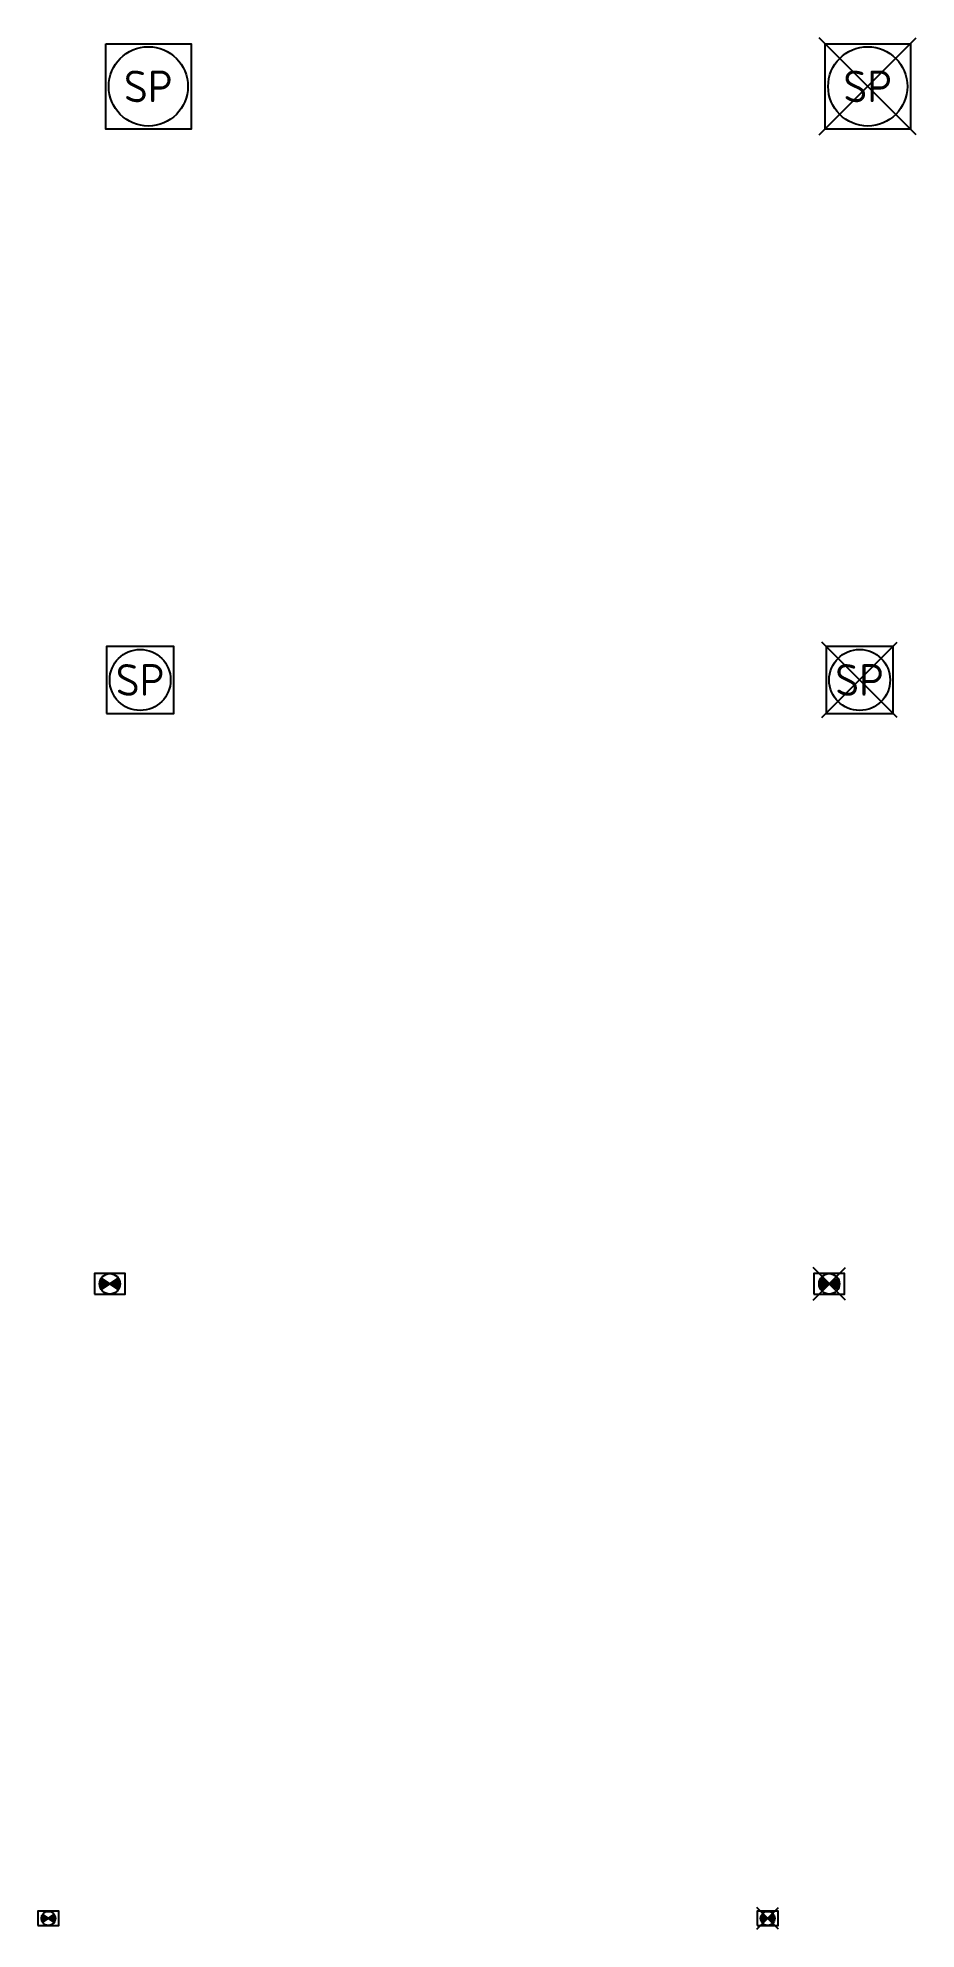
# Model space of a CAD drawing. Header units: metres. Extents: x 5 to 12.2, y -0.3 to 15.2.
import ezdxf
from ezdxf.enums import TextEntityAlignment as Align

# ---------------------------------------------------------------- set-up
doc = ezdxf.new("R2010")
doc.units = ezdxf.units.M
doc.styles.add('NLCS-ISO', font='NLCS-ISO.ttf')

# ---------------------------------------------------------------- blocks, each defined once
blk = doc.blocks.new('SKL-PUT_ONTSTOPPING_110MM')
for points in [[(-0.048, 0.032, 0.148069), (-0.058, 0, 0.148069), (-0.048, -0.032), (0, 0)], [(0, 0), (0.048, -0.032, 0.148069), (0.058, 0, 0.148069), (0.048, 0.032)]]:
    blk.add_hatch(color=256).paths.add_polyline_path(points)
for p, q in [((0.048, 0.032), (-0.048, -0.032)), ((-0.048, 0.032), (0.048, -0.032))]:
    blk.add_line(p, q)
at = {"flags": 128}
blk.add_lwpolyline([(-0.087, -0.058), (0.087, -0.058), (0.087, 0.058), (-0.087, 0.058)], close=True, dxfattribs=at)
blk.add_circle((0, 0), 0.0577)
blk = doc.blocks.new('SKL-PUT_SCHOUW_700X700')
at = {"flags": 128}
blk.add_lwpolyline([(-0.35, 0.35), (0.35, 0.35), (0.35, -0.35), (-0.35, -0.35)], close=True, dxfattribs=at)
blk.add_circle((0, 0), 0.325)
at = {"style": 'NLCS-ISO'}
blk.add_text('SP', height=0.26, dxfattribs=at).set_placement((0, 0), align=Align.MIDDLE_CENTER)
blk = doc.blocks.new('SKL-PUT_SCHOUW_550X550')
at = {"flags": 128}
blk.add_lwpolyline([(-0.275, -0.275), (0.275, -0.275), (0.275, 0.275), (-0.275, 0.275)], close=True, dxfattribs=at)
blk.add_circle((0, 0), 0.25)
at = {"style": 'NLCS-ISO'}
blk.add_text('SP', height=0.26, dxfattribs=at).set_placement((0, 0), align=Align.MIDDLE_CENTER)
blk = doc.blocks.new('V-SKL-PUT_ONTSTOPPING_110MM')
for points in [[(-0.048, 0.032, 0.148069), (-0.058, 0, 0.148069), (-0.048, -0.032), (0, 0)], [(0, 0), (0.048, -0.032, 0.148069), (0.058, 0, 0.148069), (0.048, 0.032)]]:
    blk.add_hatch(color=256).paths.add_polyline_path(points)
for p, q in [((-0.088, -0.088), (0.088, 0.088)), ((0.088, -0.088), (-0.088, 0.088)), ((0.048, 0.032), (-0.048, -0.032)), ((-0.048, 0.032), (0.048, -0.032))]:
    blk.add_line(p, q)
at = {"flags": 128}
blk.add_lwpolyline([(-0.087, -0.058), (0.087, -0.058), (0.087, 0.058), (-0.087, 0.058)], close=True, dxfattribs=at)
blk.add_circle((0, 0), 0.0577)
blk = doc.blocks.new('V-SKL-PUT_SCHOUW_700X700')
for p, q in [((-0.398, -0.398), (0.398, 0.398)), ((0.398, -0.398), (-0.398, 0.398))]:
    blk.add_line(p, q)
at = {"flags": 128}
blk.add_lwpolyline([(-0.35, 0.35), (0.35, 0.35), (0.35, -0.35), (-0.35, -0.35)], close=True, dxfattribs=at)
blk.add_circle((0, 0), 0.325)
at = {"style": 'NLCS-ISO'}
blk.add_text('SP', height=0.26, dxfattribs=at).set_placement((0, 0), align=Align.MIDDLE_CENTER)
blk = doc.blocks.new('V-SKL-PUT_SCHOUW_550X550')
for p, q in [((-0.309, -0.309), (0.309, 0.309)), ((0.309, -0.309), (-0.309, 0.309))]:
    blk.add_line(p, q)
at = {"flags": 128}
blk.add_lwpolyline([(-0.275, -0.275), (0.275, -0.275), (0.275, 0.275), (-0.275, 0.275)], close=True, dxfattribs=at)
blk.add_circle((0, 0), 0.25)
at = {"style": 'NLCS-ISO'}
blk.add_text('SP', height=0.26, dxfattribs=at).set_placement((0, 0), align=Align.MIDDLE_CENTER)
blk = doc.blocks.new('SKL-PUT_ONTSTOPPING_160MM')
for points in [[(-0.07, 0.047, 0.148069), (-0.084, 0, 0.148069), (-0.07, -0.047), (0, 0)], [(0, 0), (0.07, -0.047, 0.148069), (0.084, 0, 0.148069), (0.07, 0.047)]]:
    blk.add_hatch(color=256).paths.add_polyline_path(points)
for p, q in [((0.07, 0.047), (-0.07, -0.047)), ((-0.07, 0.047), (0.07, -0.047))]:
    blk.add_line(p, q)
at = {"flags": 128}
blk.add_lwpolyline([(-0.126, -0.084), (0.126, -0.084), (0.126, 0.084), (-0.126, 0.084)], close=True, dxfattribs=at)
blk.add_circle((0, 0), 0.084)
blk = doc.blocks.new('V-SKL-PUT_ONTSTOPPING_160MM')
for points in [[(-0.07, 0.047, 0.148069), (-0.084, 0, 0.148069), (-0.07, -0.047), (0, 0)], [(0, 0), (0.07, -0.047, 0.148069), (0.084, 0, 0.148069), (0.07, 0.047)]]:
    blk.add_hatch(color=256).paths.add_polyline_path(points)
for p, q in [((-0.133, -0.133), (0.133, 0.133)), ((0.133, -0.133), (-0.133, 0.133)), ((0.07, 0.047), (-0.07, -0.047)), ((-0.07, 0.047), (0.07, -0.047))]:
    blk.add_line(p, q)
at = {"flags": 128}
blk.add_lwpolyline([(-0.126, -0.084), (0.126, -0.084), (0.126, 0.084), (-0.126, 0.084)], close=True, dxfattribs=at)
blk.add_circle((0, 0), 0.084)

msp = doc.modelspace()

# ---------------------------------------------------------------- block references
for name, p in [('V-SKL-PUT_SCHOUW_700X700', (11.774, 14.826)), ('SKL-PUT_SCHOUW_700X700', (5.872, 14.826)), ('SKL-PUT_SCHOUW_550X550', (5.805, 9.961)), ('V-SKL-PUT_SCHOUW_550X550', (11.707, 9.961)), ('V-SKL-PUT_ONTSTOPPING_160MM', (11.458, 5.011)), ('SKL-PUT_ONTSTOPPING_160MM', (5.556, 5.011)), ('SKL-PUT_ONTSTOPPING_110MM', (5.052, -0.19)), ('V-SKL-PUT_ONTSTOPPING_110MM', (10.953, -0.19))]:
    msp.add_blockref(name, p)

doc.saveas('drawing.dxf')
